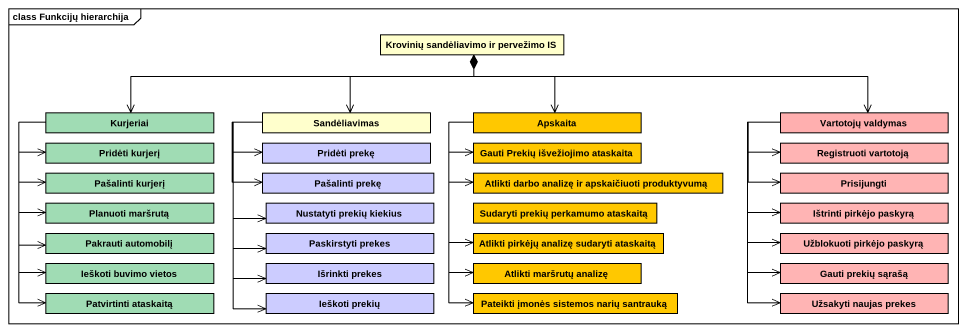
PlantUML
@startuml
mainframe class Funkcijų hierarchija
hide circle
hide empty members
class "Krovinių sandėliavimo ir pervežimo IS" as Krovinių_sandėliavimo_ir
class Kurjeriai #A0DCB4
class Sandėliavimas
class Apskaita #FFC800
class "Vartotojų valdymas" as Vartotojų_valdymas #FFAFAF
class "Pridėti kurjerį" as Pridėti_kurjerį #A0DCB4
class "Pridėti prekę" as Pridėti_prekę #CCCCFF
class "Gauti Prekių išvežiojimo ataskaita" as Gauti_Prekių_išvežiojimo #FFC800
class "Registruoti vartotoją" as Registruoti_vartotoją #FFB4B4
class "Pašalinti kurjerį" as Pašalinti_kurjerį #A0DCB4
class "Planuoti maršrutą" as Planuoti_maršrutą #A0DCB4
class "Pašalinti prekę" as Pašalinti_prekę #CCCCFF
class "Nustatyti prekių kiekius" as Nustatyti_prekių_kiekius #CCCCFF
class "Atlikti darbo analizę ir apskaičiuoti produktyvumą" as Atlikti_darbo_analizę_ir #FFC800
class "Sudaryti prekių perkamumo ataskaitą" as Sudaryti_prekių_perkamumo #FFC800
class Prisijungti #FFB4B4
class "Ištrinti pirkėjo paskyrą" as Ištrinti_pirkėjo_paskyrą #FFB4B4
class "Pakrauti automobilį" as Pakrauti_automobilį #A0DCB4
class "Paskirstyti prekes" as Paskirstyti_prekes #CCCCFF
class "Atlikti pirkėjų analizę sudaryti ataskaitą" as Atlikti_pirkėjų_analizę #FFC800
class "Užblokuoti pirkėjo paskyrą" as Užblokuoti_pirkėjo_paskyrą #FFB4B4
class "Ieškoti buvimo vietos" as Ieškoti_buvimo_vietos #A0DCB4
class "Išrinkti prekes" as Išrinkti_prekes #CCCCFF
class "Atlikti maršrutų analizę" as Atlikti_maršrutų_analizę #FFC800
class "Gauti prekių sąrašą" as Gauti_prekių_sąrašą #FFB4B4
class "Patvirtinti ataskaitą" as Patvirtinti_ataskaitą #A0DCB4
class "Ieškoti prekių" as Ieškoti_prekių #CCCCFF
class "Pateikti įmonės sistemos narių santrauką" as Pateikti_įmonės_sistemos #FFC800
class "Užsakyti naujas prekes" as Užsakyti_naujas_prekes #FFB4B4
Krovinių_sandėliavimo_ir *-left-> Kurjeriai
Krovinių_sandėliavimo_ir *--> Sandėliavimas
Krovinių_sandėliavimo_ir *--> Apskaita
Krovinių_sandėliavimo_ir -right-> Vartotojų_valdymas
Kurjeriai --> Pridėti_kurjerį
Kurjeriai --> Pašalinti_kurjerį
Kurjeriai --> Planuoti_maršrutą
Kurjeriai --> Pakrauti_automobilį
Kurjeriai --> Ieškoti_buvimo_vietos
Kurjeriai --> Patvirtinti_ataskaitą
Sandėliavimas --> Pridėti_prekę
Sandėliavimas --> Pašalinti_prekę
Sandėliavimas --> Nustatyti_prekių_kiekius
Sandėliavimas --> Paskirstyti_prekes
Sandėliavimas --> Išrinkti_prekes
Sandėliavimas --> Ieškoti_prekių
Apskaita --> Gauti_Prekių_išvežiojimo
Apskaita --> Atlikti_darbo_analizę_ir
Apskaita --> Atlikti_pirkėjų_analizę
Apskaita --> Atlikti_maršrutų_analizę
Apskaita --> Pateikti_įmonės_sistemos
Vartotojų_valdymas --> Registruoti_vartotoją
Vartotojų_valdymas --> Prisijungti
Vartotojų_valdymas --> Ištrinti_pirkėjo_paskyrą
Vartotojų_valdymas --> Užblokuoti_pirkėjo_paskyrą
Vartotojų_valdymas --> Gauti_prekių_sąrašą
Vartotojų_valdymas --> Užsakyti_naujas_prekes
@enduml
